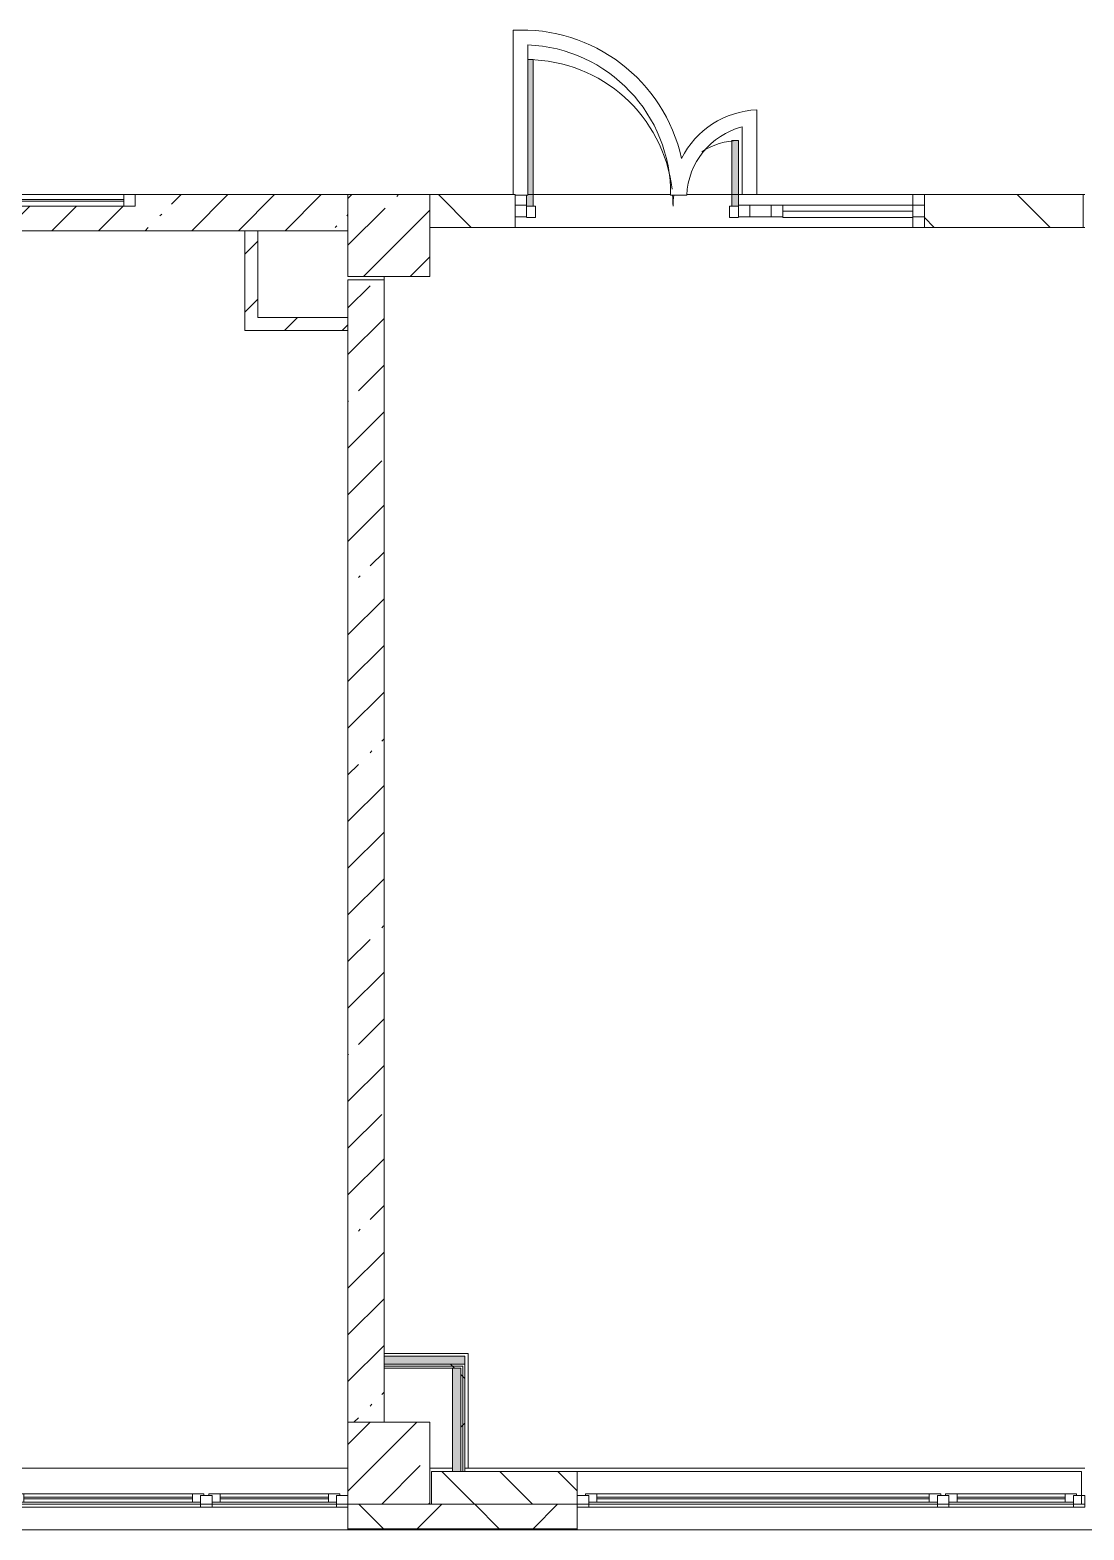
# Model space of a CAD drawing. Header units: millimetres. Extents: x 81094 to 272713, y -8553 to 29000.
# Drawn here: x 191171 to 197608, y -258 to 8906 of the extents above; entities that cross this region are included whole.
import ezdxf

# ---------------------------------------------------------------- set-up
doc = ezdxf.new("R2010")
doc.units = ezdxf.units.MM
for name, color, linetype, lineweight, true_color in [('A-DETL-GENF-4', 7, 'Continuous', 5, 0xaaaaaa), ('A-DOOR-4', 7, 'Continuous', 5, 0xe2e2e2), ('A-DOOR-5', 7, 'Continuous', 5, 0xaaaaaa), ('A-FLOR-1', 7, 'Continuous', 5, 0xaaaaaa), ('I-WALL-1', 7, 'Continuous', 5, 0xe7e7e7)]:
    doc.layers.add(name, color=color, linetype=linetype, lineweight=lineweight, true_color=true_color)
for name, color, linetype, lineweight in [('A-GLAZ-3', 7, 'Continuous', 5), ('A-GLAZ-CURT-2', 7, 'Continuous', 5), ('A-GLAZ-CWMG-2', 7, 'Continuous', 5), ('A-WALL', 7, 'Continuous', 9), ('A-WALL-5', 7, 'Continuous', 5), ('I-WALL-3', 7, 'Continuous', 5), ('S-COLS-1', 7, 'Continuous', 5)]:
    doc.layers.add(name, color=color, linetype=linetype, lineweight=lineweight)
pattern_1 = [(45, (145702.9, 0), (-285.123, 285.123), []), (45, (145988.04, 0), (-285.123, 285.123), [504.031, -100.806, 16.764, -84.042])]
pattern_2 = [(45, (145702.92, 0), (-176.7767, 176.7767), [])]
pattern_3 = [(45, (145702.9, 0), (-530.33, 530.33), []), (135, (145702.9, 0), (-530.33, -530.33), [])]

# ---------------------------------------------------------------- blocks, each defined once
blk = doc.blocks.new('BSC_Колонна _Прямоугольная - 500х500-V43-2_7_3_птичка')
at = {"layer": 'S-COLS-1'}
h = blk.add_hatch(dxfattribs=at)
h.set_pattern_fill('FP_61', color=256, style=0, pattern_type=2)
h.set_pattern_definition([(45, (-47660, -7650), (-285.123, 285.123), []), (45, (-47374.88, -7650), (-285.123, 285.123), [504.031, -100.806, 16.764, -84.042])])
h.paths.add_polyline_path([(-250, -250), (250, -250), (250, 250), (-250, 250), (-250, 100.3)])
for p, q in [((250, 250), (-250, 250)), ((-250, 250), (-250, -250)), ((250, -250), (250, 250)), ((-250, -250), (250, -250))]:
    blk.add_line(p, q, dxfattribs=at)
blk = doc.blocks.new('BSC_Колонна _Прямоугольная - 500х500-V50-2_7_3_птичка')
at = {"layer": 'S-COLS-1'}
h = blk.add_hatch(dxfattribs=at)
h.set_pattern_fill('FP_68', color=256, style=0, pattern_type=2)
h.set_pattern_definition([(45, (-47660, -150), (-285.123, 285.123), []), (45, (-47374.88, -150), (-285.123, 285.123), [504.031, -100.806, 16.764, -84.042])])
h.paths.add_polyline_path([(-250, -250), (250, -250), (250, 250), (-250, 250), (-250, 80.5)])
for p, q in [((250, 250), (-250, 250)), ((-250, 250), (-250, -250)), ((250, -250), (250, 250)), ((-250, -250), (250, -250))]:
    blk.add_line(p, q, dxfattribs=at)
blk = doc.blocks.new('120_Окно_СКБ_2Ст - 120_Окно_СКБ_2Ст 3100х2500 _мал_ створка слева-2_-V83-2_7_3_птичка')
at = {"layer": 'A-GLAZ-3'}
for p, q in [((-1550, -127), (-1550, -57)), ((-1550, -57), (-1480, -57)), ((1550, -57), (-1550, -57)), ((-1480, -57), (-1480, -127)), ((-720, -87), (-1480, -87)), ((-1480, -87), (-1480, -127)), ((-1430, -137), (-1430, -87)), ((-770, -137), (-770, -87)), ((-720, -127), (-720, -57)), ((-720, -57), (-650, -57)), ((-720, -127), (-720, -87)), ((-650, -57), (-650, -127)), ((1480, -87), (-650, -87)), ((-650, -87), (-650, -127)), ((-600, -137), (-600, -87)), ((1430, -137), (1430, -87)), ((1480, -127), (1480, -57)), ((1480, -57), (1550, -57)), ((1480, -127), (1480, -87)), ((1550, -57), (1550, -127)), ((-1480, -127), (-1550, -127)), ((-1550, -127), (-1500, -127)), ((-1480, -127), (-1500, -127)), ((-1500, -127), (-1500, -137)), ((-1500, -137), (-700, -137)), ((-700, -137), (-1500, -137)), ((-1430, -107), (-770, -107)), ((-770, -117), (-1430, -117)), ((-650, -127), (-720, -127)), ((-700, -127), (-720, -127)), ((-700, -127), (-670, -127)), ((-700, -137), (-700, -127)), ((-650, -127), (-670, -127)), ((-670, -127), (-670, -137)), ((-670, -137), (1500, -137)), ((1500, -137), (-670, -137)), ((-600, -107), (1430, -107)), ((1430, -117), (-600, -117)), ((1550, -127), (1480, -127)), ((1500, -127), (1480, -127)), ((1500, -127), (1550, -127)), ((1500, -137), (1500, -127))]:
    blk.add_line(p, q, dxfattribs=at)
blk = doc.blocks.new('120_Окно_СКБ_2Ст - 120_Окно_СКБ_2Ст 2100х2500 _мал створка СЛЕВА_-V85-2_7_3_птичка')
at = {"layer": 'A-GLAZ-3'}
for p, q in [((-1050, -127), (-1050, -57)), ((-1050, -57), (-980, -57)), ((1050, -57), (-1050, -57)), ((-980, -57), (-980, -127)), ((-220, -87), (-980, -87)), ((-980, -87), (-980, -127)), ((-930, -137), (-930, -87)), ((-270, -137), (-270, -87)), ((-220, -127), (-220, -57)), ((-220, -57), (-150, -57)), ((-220, -127), (-220, -87)), ((-150, -57), (-150, -127)), ((980, -87), (-150, -87)), ((-150, -87), (-150, -127)), ((-100, -137), (-100, -87)), ((930, -137), (930, -87)), ((980, -127), (980, -57)), ((980, -57), (1050, -57)), ((980, -127), (980, -87)), ((1050, -57), (1050, -127)), ((-980, -127), (-1050, -127)), ((-1050, -127), (-1000, -127)), ((-980, -127), (-1000, -127)), ((-1000, -127), (-1000, -137)), ((-1000, -137), (-200, -137)), ((-200, -137), (-1000, -137)), ((-930, -107), (-270, -107)), ((-270, -117), (-930, -117)), ((-150, -127), (-220, -127)), ((-200, -127), (-220, -127)), ((-200, -127), (-170, -127)), ((-200, -137), (-200, -127)), ((-150, -127), (-170, -127)), ((-170, -127), (-170, -137)), ((-170, -137), (1000, -137)), ((1000, -137), (-170, -137)), ((-100, -107), (930, -107)), ((930, -117), (-100, -117)), ((1050, -127), (980, -127)), ((1000, -127), (980, -127)), ((1000, -127), (1050, -127)), ((1000, -137), (1000, -127))]:
    blk.add_line(p, q, dxfattribs=at)
blk = doc.blocks.new('120_Окно_СКБ_1Ст - 120_Окно_СКБ_1Ст 400х1200 EI30-24228621-2_7_3_птичка')
at = {"layer": 'A-GLAZ-3'}
for p, q in [((-600, 40), (-600, 110)), ((-600, 110), (-530, 110)), ((600, 110), (-600, 110)), ((-530, 110), (-530, 40)), ((530, 40), (530, 110)), ((530, 110), (600, 110)), ((600, 110), (600, 40)), ((-530, 40), (-600, 40)), ((-600, 40), (600, 40)), ((530, 80), (-530, 80)), ((530, 70), (-530, 70)), ((600, 40), (530, 40))]:
    blk.add_line(p, q, dxfattribs=at)
blk = doc.blocks.new('Прямоугольный импост - 50 x 70 мм-31700031-2_7_3_птичка')
at = {"layer": 'A-GLAZ-CWMG-2'}
for p, q in [((-70, 35), (0, 35)), ((-70, -35), (-70, 35)), ((0, 35), (0, -35)), ((0, -35), (-70, -35))]:
    blk.add_line(p, q, dxfattribs=at)
blk = doc.blocks.new('Дверь_Витражная_остекление_ - ДВН_ДАО_Главный вход_1200 в свету-V192-2_7_3_птичка')
at = {"layer": 'A-DOOR-4'}
for points in [[(-639.4, 30), (-607.5, 30), (-607.5, 925), (-639.4, 925), (-639.4, 97), (-647.5, 97), (-647.5, 30)], [(647.5, 30), (647.5, 430), (607.5, 430), (607.5, 30)]]:
    blk.add_hatch(color=256, dxfattribs=at).paths.add_polyline_path(points)
at = {"layer": 'A-DETL-GENF-4'}
for p, q in [((-607.5, 925), (-639.4, 925)), ((-607.5, 30), (-607.5, 925)), ((647.5, 430), (607.5, 430)), ((607.5, 430), (607.5, 30)), ((647.5, 35), (647.5, 430)), ((-647.5, 97), (-647.5, 35)), ((-647.5, 30), (-607.5, 30)), ((-592.5, 30), (-647.5, 30)), ((-592.5, -40), (-592.5, 30)), ((592.5, -40), (592.5, 30)), ((592.5, 30), (647.5, 30)), ((607.5, 30), (647.5, 30)), ((-647.5, -40), (-592.5, -40)), ((647.5, -40), (592.5, -40))]:
    blk.add_line(p, q, dxfattribs=at)
at = {"layer": 'A-DOOR-5'}
for p, q in [((647.5, 430), (647.5, 35)), ((-647.5, 97), (-647.5, 35))]:
    blk.add_line(p, q, dxfattribs=at)
for centre, radius, start, end in [((-647.5, 30), 895, 6.64416, 89.47443), ((647.5, 30), 400, 90, 124.04878), ((-647.5, 30), 895, 360, 4.36056), ((647.5, 30), 400, 170.15178, 180)]:
    blk.add_arc(centre, radius, start, end, dxfattribs=at)
blk = doc.blocks.new('Системная панель - Стемалит - 40мм-32257327-2_7_3_птичка')
at = {"layer": 'A-GLAZ-CURT-2'}
for p, q in [((65, 35), (-65, 35)), ((-65, 35), (-65, -35)), ((65, -35), (65, 35)), ((-65, -35), (65, -35))]:
    blk.add_line(p, q, dxfattribs=at)
blk = doc.blocks.new('Прямоугольный импост - 50 x 70 мм-31687886-2_7_3_птичка')
at = {"layer": 'A-GLAZ-CWMG-2'}
for p, q in [((-35, 35), (35, 35)), ((-35, -35), (-35, 35)), ((35, 35), (35, -35)), ((35, -35), (-35, -35))]:
    blk.add_line(p, q, dxfattribs=at)
blk = doc.blocks.new('Прямоугольный импост - 50 x 70 мм-31701779-2_7_3_птичка')
at = {"layer": 'A-GLAZ-CWMG-2'}
for p, q in [((0, 35), (-70, 35)), ((-70, 35), (-70, -35)), ((0, -35), (0, 35)), ((-70, -35), (0, -35))]:
    blk.add_line(p, q, dxfattribs=at)
blk = doc.blocks.new('Системная панель - Стекло - 40мм-V193-2_7_3_птичка')
at = {"layer": 'A-GLAZ-CURT-2'}
for p, q in [((397.5, 0), (-397.5, 0)), ((-397.5, 0), (-397.5, -40)), ((397.5, -40), (397.5, 0)), ((-397.5, -40), (397.5, -40))]:
    blk.add_line(p, q, dxfattribs=at)
blk = doc.blocks.new('Прямоугольный импост - 50 x 70 мм-31702100-2_7_3_птичка')
at = {"layer": 'A-GLAZ-CWMG-2'}
for p, q in [((-35, 35), (35, 35)), ((-35, -35), (-35, 35)), ((35, 35), (35, -35)), ((35, -35), (-35, -35))]:
    blk.add_line(p, q, dxfattribs=at)
blk = doc.blocks.new('Прямоугольный импост - 50 x 70 мм-31720914-2_7_3_птичка')
at = {"layer": 'A-GLAZ-CWMG-2'}
blk.add_line((6460, 7920), (5665, 7920), dxfattribs=at)

msp = doc.modelspace()

# ---------------------------------------------------------------- hatches: boundary and pattern name
at = {"layer": 'A-WALL-5'}
h = msp.add_hatch(dxfattribs=at)
h.set_pattern_fill('FP_87', color=256, style=0, pattern_type=2)
h.set_pattern_definition([(135, (145702.92, 0), (-176.7767, -176.7767), [])])
h.paths.add_polyline_path([(194512.9, -100), (194512.9, 100), (193622.9, 100), (193622.9, -100), (193718.3, -100)])
h = msp.add_hatch(dxfattribs=at)
h.set_pattern_fill('FP_77', color=256, style=0, pattern_type=2)
h.set_pattern_definition([(45, (145702.9, 0), (-353.5534, 353.5534), []), (135, (145702.9, 0), (-353.5534, -353.5534), [])])
h.paths.add_polyline_path([(221402.9, -250), (221402.9, -100), (217262.9, -100), (217262.9, -250), (220616.3, -250)])
h.paths.add_polyline_path([(215051.2, -250), (216362.9, -250), (216362.9, -100), (212762.9, -100), (212762.9, -250), (213196.2, -250)])
h.paths.add_polyline_path([(207631.1, -250), (207762.9, -250), (207762.9, -100), (206612.9, -100), (206612.9, -250), (206703.5, -250)])
h.paths.add_polyline_path([(202612.9, -250), (202862.9, -250), (202862.9, -100), (202112.9, -100), (202112.9, -250), (202529.7, -250)])
h.paths.add_polyline_path([(204512.9, -250), (204512.9, -100), (203762.9, -100), (203762.9, -250), (203921, -250)])
h.paths.add_polyline_path([(210862.9, -250), (211862.9, -250), (211862.9, -100), (210862.9, -100)])
h.paths.add_polyline_path([(199012.9, -250), (199012.9, -100), (197612.9, -100), (197612.9, -250), (198355.9, -250)])
h.paths.add_polyline_path([(194512.9, -250), (194512.9, -100), (193112.9, -100), (193112.9, -250), (193718.3, -250)])
h.paths.add_polyline_path([(190935.7, -250), (191012.9, -250), (191012.9, -100), (190639.2, -100), (190639.2, -250)])
h.paths.add_polyline_path([(189112.9, -250), (189739.2, -250), (189739.2, -100), (188362.9, -100), (188362.9, -250), (189080.7, -250)])
h.paths.add_polyline_path([(181592.9, -250), (181592.9, -100), (180472.9, -100), (180472.9, -250), (181196.7, -250)])
h.paths.add_polyline_path([(184742.9, -250), (185262.9, -250), (185262.9, -100), (183692.9, -100), (183692.9, -250), (184443.1, -250)])
h.paths.add_polyline_path([(178877.9, -250), (179572.9, -250), (179572.9, -100), (178712.9, -100), (178712.9, -250)])
h.paths.add_polyline_path([(176559.1, -250), (176612.9, -250), (176612.9, -100), (174912.7, -100), (174912.7, -250), (176095.4, -250)])
h.paths.add_polyline_path([(167747.7, -250), (168412.9, -250), (168412.9, -100), (167312.9, -100), (167312.9, -250)])
h.paths.add_polyline_path([(162182.6, -250), (162962.9, -250), (162962.9, -100), (161812.9, -100), (161812.9, -250)])
h.paths.add_polyline_path([(163862.9, -250), (164512.9, -250), (164512.9, -100), (163862.9, -100)])
h.paths.add_polyline_path([(170512.9, -250), (172112.7, -250), (172112.7, -100), (170512.9, -100)])
h.paths.add_polyline_path([(154262.9, -250), (154262.9, -100), (150332.9, -100), (150332.9, -250), (153834.9, -250)])
h.paths.add_polyline_path([(148269.8, -250), (149432.9, -250), (149432.9, -100), (145442.9, -100), (145442.9, -250), (146414.7, -250)])
h.paths.add_polyline_path([(157362.9, -250), (158712.9, -250), (158712.9, -100), (157362.9, -100)])
at = {"layer": 'I-WALL-1'}
for points in [[(193827, 755), (193827, 805), (193332.9, 805), (193332.9, 755), (193718.3, 755)], [(193802, 100), (193802, 730), (193752, 730), (193752, 100)]]:
    msp.add_hatch(color=256, dxfattribs=at).paths.add_polyline_path(points)
at = {"layer": 'I-WALL-3'}
h = msp.add_hatch(dxfattribs=at)
h.set_pattern_fill('FP_85', color=256, style=0, pattern_type=2)
h.set_pattern_definition(pattern_1)
h.paths.add_polyline_path([(190935.7, 7680), (193112.9, 7680), (193112.9, 7900), (191812.9, 7900), (191812.9, 7830), (190612.9, 7830), (190612.9, 7900), (189112.9, 7900), (189112.9, 7680), (189892.9, 7680)])
h = msp.add_hatch(dxfattribs=at)
h.set_pattern_fill('FP_88', color=256, style=0, pattern_type=2)
h.set_pattern_definition([(135, (145702.9, 0), (-353.5534, -353.5534), [])])
h.paths.add_polyline_path([(197602.9, 7700), (197602.9, 7900), (196632.9, 7900), (196632.9, 7700)])
h.paths.add_polyline_path([(193612.9, 7700), (194132.9, 7700), (194132.9, 7900), (193612.9, 7900), (193612.9, 7750.3)])
h = msp.add_hatch(dxfattribs=at)
h.set_pattern_fill('FP_89', color=256, style=0, pattern_type=2)
h.set_pattern_definition(pattern_2)
h.paths.add_polyline_path([(192562.9, 7070), (192562.9, 7680), (192482.9, 7680), (192482.9, 7070)])
h = msp.add_hatch(dxfattribs=at)
h.set_pattern_fill('FP_85', color=256, style=0, pattern_type=2)
h.set_pattern_definition(pattern_1)
h.paths.add_polyline_path([(193217.7, 400), (193332.9, 400), (193332.9, 7380), (193112.9, 7380), (193112.9, 400), (193215.6, 400)])
h = msp.add_hatch(dxfattribs=at)
h.set_pattern_fill('FP_89', color=256, style=0, pattern_type=2)
h.set_pattern_definition(pattern_2)
h.paths.add_polyline_path([(193112.9, 7070), (193112.9, 7150), (192562.9, 7150), (192562.9, 7070), (192790.7, 7070)])
h = msp.add_hatch(dxfattribs=at)
h.set_pattern_fill('FP_189', color=256, style=0, pattern_type=2)
h.set_pattern_definition(pattern_3)
h.paths.add_polyline_path([(193814.5, 742.5), (193827, 742.5), (193827, 755), (193332.9, 755), (193332.9, 742.5), (193718.3, 742.5)])
h = msp.add_hatch(dxfattribs=at)
h.set_pattern_fill('FP_189', color=256, style=0, pattern_type=2)
h.set_pattern_definition(pattern_3)
h.paths.add_polyline_path([(193802, 730), (193814.5, 730), (193814.5, 742.5), (193332.9, 742.5), (193332.9, 730), (193752, 730)])
h = msp.add_hatch(dxfattribs=at)
h.set_pattern_fill('FP_189', color=256, style=0, pattern_type=2)
h.set_pattern_definition(pattern_3)
h.paths.add_polyline_path([(193827, 100), (193827, 742.5), (193814.5, 742.5), (193814.5, 100)])
h = msp.add_hatch(dxfattribs=at)
h.set_pattern_fill('FP_189', color=256, style=0, pattern_type=2)
h.set_pattern_definition(pattern_3)
h.paths.add_polyline_path([(193814.5, 100), (193814.5, 730), (193802, 730), (193802, 100)])

# ---------------------------------------------------------------- linework, layer by layer
at = {"layer": 'A-FLOR-1'}
for p, q in [((194121, 8904.6), (194121, 7900)), ((194211, 7897), (194211, 8815.2)), ((195609.9, 7900), (195609.9, 8418.4)), ((195519.9, 8314.2), (195519.9, 7900)), ((194132.9, 7897), (194211, 7897)), ((194211, 7900), (195083.3, 7900)), ((195083.5, 7897), (195181.4, 7897)), ((195181.8, 7900), (196632.9, 7900)), ((196562.9, 7900), (195609.9, 7900)), ((196562.9, 7835), (196562.9, 7900)), ((197602.9, 7900), (197612.9, 7900)), ((196562.9, 7700), (196562.9, 7760)), ((197612.9, 7700), (197602.9, 7700)), ((193332.9, 7400), (193332.9, 7380)), ((193332.9, 820), (193847, 820)), ((193847, 820), (193847, 120))]:
    msp.add_line(p, q, dxfattribs=at)
for centre, radius, start, end in [((194173.5, 7906), 1000, 12.44956, 93.01125), ((194173.5, 7906), 910, 359.43333, 87.64026), ((195634.9, 7875), 544, 92.63401, 153.04618), ((195634.9, 7875), 454, 104.67311, 177.22246)]:
    msp.add_arc(centre, radius, start, end, dxfattribs=at)
at = {"layer": 'A-WALL'}
for p, q in [((192562.9, 7680), (192482.9, 7680)), ((193112.9, 7070), (193112.9, 7150)), ((193332.9, 805), (193332.9, 730)), ((193332.9, 755), (193827, 755)), ((193332.9, 742.5), (193814.5, 742.5)), ((193814.5, 100), (193814.5, 742.5)), ((193802, 730), (193752, 730)), ((193802, 100), (193802, 730)), ((193622.9, -100), (194512.9, -100)), ((193112.9, -250), (194512.9, -250)), ((193112.9, -253), (194512.9, -253))]:
    msp.add_line(p, q, dxfattribs=at)
at = {"layer": 'A-WALL-5'}
for p, q in [((193622.9, 100), (193622.9, -100)), ((193622.9, 100), (197592.9, 100)), ((194512.9, -258), (194512.9, 100)), ((197592.9, -100), (197592.9, 100)), ((193112.9, -100), (193112.9, -258)), ((193612.9, -100), (193622.9, -100)), ((203762.9, -258), (180472.9, -258))]:
    msp.add_line(p, q, dxfattribs=at)
at = {"layer": 'I-WALL-3'}
for p, q in [((193112.9, 7900), (191812.9, 7900)), ((194132.9, 7900), (193612.9, 7900)), ((194132.9, 7700), (194132.9, 7900)), ((194211, 7900), (195083.3, 7900)), ((195181.8, 7900), (195519.9, 7900)), ((196562.9, 7900), (197602.9, 7900)), ((196632.9, 7900), (196632.9, 7700)), ((197602.9, 7700), (197602.9, 7900)), ((197602.9, 7700), (193612.9, 7700)), ((189892.9, 7680), (192482.9, 7680)), ((192482.9, 7680), (192482.9, 7070)), ((192562.9, 7150), (192562.9, 7680)), ((192562.9, 7680), (193112.9, 7680)), ((193332.9, 7380), (193112.9, 7380)), ((193112.9, 7380), (193112.9, 7150)), ((193332.9, 805), (193332.9, 7380)), ((193112.9, 7150), (192562.9, 7150)), ((192482.9, 7070), (193112.9, 7070)), ((193112.9, 7070), (193112.9, 400)), ((193827, 805), (193332.9, 805)), ((193827, 100), (193827, 805)), ((193332.9, 400), (193332.9, 730)), ((193332.9, 730), (193752, 730)), ((193752, 730), (193752, 100)), ((189392.1, 120), (193112.9, 120)), ((193612.9, 120), (193752, 120)), ((193827, 120), (197612.9, 120)), ((193112.9, -100), (191012.9, -100)), ((197612.9, -100), (194512.9, -100))]:
    msp.add_line(p, q, dxfattribs=at)

# ---------------------------------------------------------------- block references
at = {"layer": 'A-DOOR-5'}
msp.add_blockref('Дверь_Витражная_остекление_ - ДВН_ДАО_Главный вход_1200 в свету-V192-2_7_3_птичка', (194850.4, 7800), dxfattribs=at)
at = {"layer": 'A-GLAZ-3'}
msp.add_blockref('120_Окно_СКБ_1Ст - 120_Окно_СКБ_1Ст 400х1200 EI30-24228621-2_7_3_птичка', (191212.9, 7790), dxfattribs=at)
at = {"layer": 'A-GLAZ-3', "rotation": 180}
for name, p in [('120_Окно_СКБ_2Ст - 120_Окно_СКБ_2Ст 2100х2500 _мал створка СЛЕВА_-V85-2_7_3_птичка', (192062.9, -175)), ('120_Окно_СКБ_2Ст - 120_Окно_СКБ_2Ст 3100х2500 _мал_ створка слева-2_-V83-2_7_3_птичка', (196062.9, -175))]:
    msp.add_blockref(name, p, dxfattribs=at)
at = {"layer": 'A-GLAZ-CURT-2'}
for name, p in [('Системная панель - Стемалит - 40мм-32257327-2_7_3_птичка', (195632.9, 7800)), ('Системная панель - Стекло - 40мм-V193-2_7_3_птичка', (196165.4, 7800))]:
    msp.add_blockref(name, p, dxfattribs=at)
at = {"layer": 'A-GLAZ-CWMG-2', "rotation": 180}
msp.add_blockref('Прямоугольный импост - 50 x 70 мм-31701779-2_7_3_птичка', (194132.9, 7800), dxfattribs=at)
at = {"layer": 'A-GLAZ-CWMG-2', "extrusion": (0, 0, -1), "rotation": 180}
for name, p in [('Прямоугольный импост - 50 x 70 мм-31687886-2_7_3_птичка', (-195532.9, 7800)), ('Прямоугольный импост - 50 x 70 мм-31702100-2_7_3_птичка', (-195732.9, 7800)), ('Прямоугольный импост - 50 x 70 мм-31700031-2_7_3_птичка', (-196632.9, 7800))]:
    msp.add_blockref(name, p, dxfattribs=at)
at = {"layer": 'A-GLAZ-CWMG-2'}
msp.add_blockref('Прямоугольный импост - 50 x 70 мм-31720914-2_7_3_птичка', (190102.9, -85), dxfattribs=at)
at = {"layer": 'S-COLS-1'}
for name, p in [('BSC_Колонна _Прямоугольная - 500х500-V43-2_7_3_птичка', (193362.9, 7650)), ('BSC_Колонна _Прямоугольная - 500х500-V50-2_7_3_птичка', (193362.9, 150))]:
    msp.add_blockref(name, p, dxfattribs=at)

doc.saveas('drawing.dxf')
